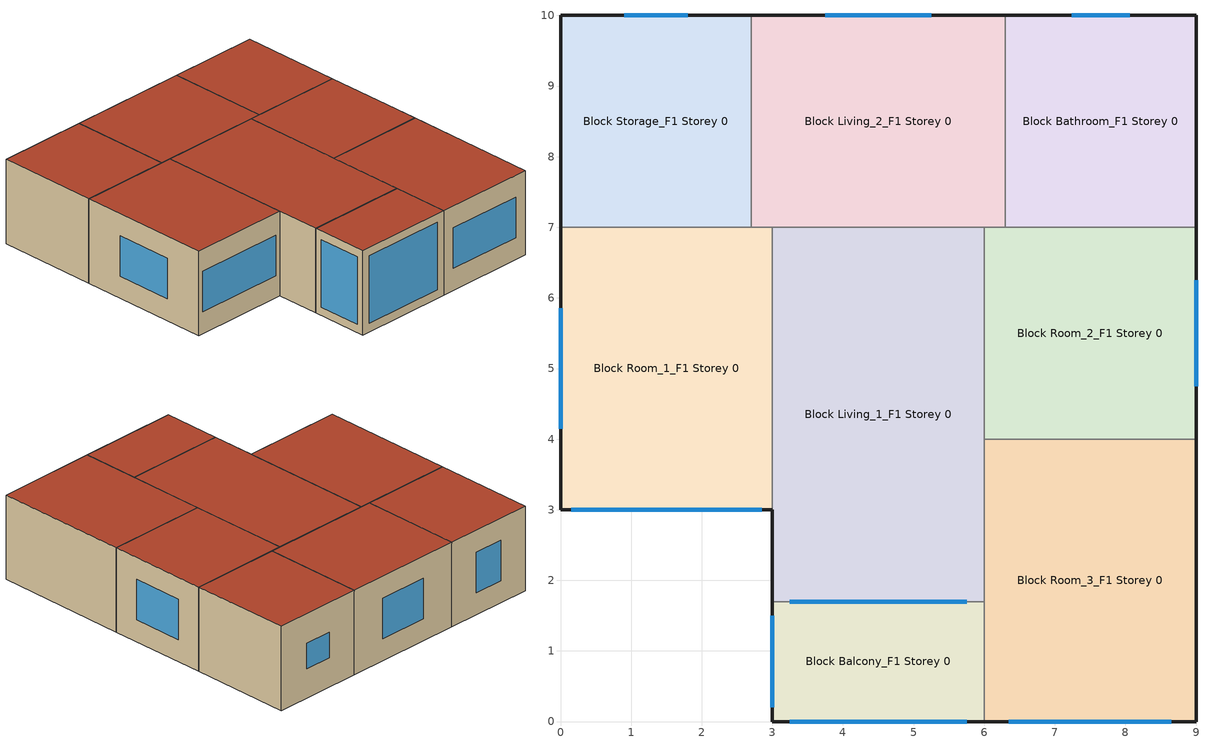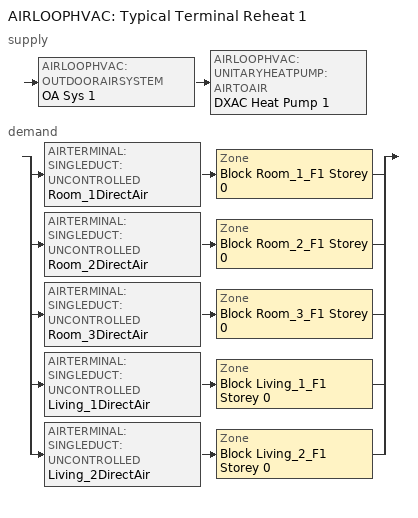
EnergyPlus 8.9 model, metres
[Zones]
Block Balcony_F1 Storey 0
 floor ground (Project Floor): 3,0 3,1.7 6,1.7 6,0 z0
 wall outside (Exterior_Wall_Construction): 3,1.7 3,0 6,0 z0:2.5
 wall to Block Living_1_F1 Storey 0 (Interior_Wall_Construction): 3,1.7 6,1.7 z0:2.5
 wall to Block Room_3_F1 Storey 0 (Interior_Wall_Construction): 6,1.7 6,0 z0:2.5
 window (Simple_DoublePane): 3.25,0 5.75,0 / 3,1.5 3,0.2 z0.25:2.25
 window inside (Interior_Glass_Door): 3.25,1.7 5.75,1.7 z0.3:2.2
 roof outside (Project Flat Roof): 3,1.7 3,0 6,0 6,1.7 z2.5
Block Room_3_F1 Storey 0
 floor ground (Project Floor): 6,0 6,4 9,4 9,0 z0
 wall outside (Exterior_Wall_Construction): 6,0 9,0 9,4 z0:2.5
 wall to Block Living_1_F1 Storey 0 (Interior_Wall_Construction): 6,1.7 6,4 z0:2.5
 wall to Block Room_2_F1 Storey 0 (Interior_Wall_Construction): 6,4 9,4 z0:2.5
 window (Simple_DoublePane): 6.35,0 8.65,0 z0.65:1.85
 roof outside (Project Flat Roof): 6,4 6,0 9,0 9,4 z2.5
Block Living_1_F1 Storey 0
 floor ground (Project Floor): 3,1.7 3,7 6,7 6,1.7 z0
 wall outside (Exterior_Wall_Construction): 3,3 3,1.7 z0:2.5
 wall to Block Room_2_F1 Storey 0 (Interior_Wall_Construction): 6,7 6,4 z0:2.5
 wall to Block Room_1_F1 Storey 0 (Interior_Wall_Construction): 3,3 3,7 z0:2.5
 wall to Block Living_2_F1 Storey 0 (Interior_Wall_Construction): 3,7 6,7 z0:2.5
 roof outside (Project Flat Roof): 3,7 3,1.7 6,1.7 6,7 z2.5
Block Room_1_F1 Storey 0
 floor ground (Project Floor): 0,3 0,7 3,7 3,3 z0
 wall outside (Exterior_Wall_Construction): 0,7 0,3 3,3 z0:2.5
 wall to Block Storage_F1 Storey 0 (Interior_Wall_Construction): 0,7 2.7,7 z0:2.5
 wall to Block Living_2_F1 Storey 0 (Interior_Wall_Construction): 2.7,7 3,7 z0:2.5
 window (Simple_DoublePane): 0.15,3 2.85,3 / 0,5.85 0,4.15 z0.65:1.85
 roof outside (Project Flat Roof): 0,7 0,3 3,3 3,7 z2.5
Block Room_2_F1 Storey 0
 floor ground (Project Floor): 6,4 6,7 9,7 9,4 z0
 wall outside (Exterior_Wall_Construction): 9,4 9,7 z0:2.5
 wall to Block Living_2_F1 Storey 0 (Interior_Wall_Construction): 6,7 6.3,7 z0:2.5
 wall to Block Bathroom_F1 Storey 0 (Interior_Wall_Construction): 6.3,7 9,7 z0:2.5
 window (Simple_DoublePane): 9,4.75 9,6.25 z0.65:1.85
 roof outside (Project Flat Roof): 6,7 6,4 9,4 9,7 z2.5
Block Storage_F1 Storey 0
 floor ground (Project Floor): 0,7 0,10 2.7,10 2.7,7 z0
 wall outside (Exterior_Wall_Construction): 2.7,10 0,10 0,7 z0:2.5
 wall to Block Living_2_F1 Storey 0 (Interior_Wall_Construction): 2.7,10 2.7,7 z0:2.5
 window (Simple_DoublePane): 1.8,10 0.9,10 z0.65:1.85
 roof outside (Project Flat Roof): 0,10 0,7 2.7,7 2.7,10 z2.5
Block Living_2_F1 Storey 0
 floor ground (Project Floor): 2.7,7 2.7,10 6.3,10 6.3,7 z0
 wall outside (Exterior_Wall_Construction): 6.3,10 2.7,10 z0:2.5
 wall to Block Bathroom_F1 Storey 0 (Interior_Wall_Construction): 6.3,10 6.3,7 z0:2.5
 window (Simple_DoublePane): 5.25,10 3.75,10 z0.65:1.85
 roof outside (Project Flat Roof): 2.7,10 2.7,7 6.3,7 6.3,10 z2.5
Block Bathroom_F1 Storey 0
 floor ground (Project Floor): 6.3,7 6.3,10 9,10 9,7 z0
 wall outside (Exterior_Wall_Construction): 9,7 9,10 6.3,10 z0:2.5
 window (Simple_DoublePane): 8.06,10 7.24,10 z0.88:1.62
 roof outside (Project Flat Roof): 6.3,10 6.3,7 9,7 9,10 z2.5
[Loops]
AIRLOOPHVAC 'Typical Terminal Reheat 1'
 supply: AIRLOOPHVAC:OUTDOORAIRSYSTEM 'OA Sys 1' > AIRLOOPHVAC:UNITARYHEATPUMP:AIRTOAIR 'DXAC Heat Pump 1'
 demand: split
  | AIRTERMINAL:SINGLEDUCT:UNCONTROLLED 'Room_1DirectAir' > Zone 'Block Room_1_F1 Storey 0'
  | AIRTERMINAL:SINGLEDUCT:UNCONTROLLED 'Room_2DirectAir' > Zone 'Block Room_2_F1 Storey 0'
  | AIRTERMINAL:SINGLEDUCT:UNCONTROLLED 'Room_3DirectAir' > Zone 'Block Room_3_F1 Storey 0'
  | AIRTERMINAL:SINGLEDUCT:UNCONTROLLED 'Living_1DirectAir' > Zone 'Block Living_1_F1 Storey 0'
  | AIRTERMINAL:SINGLEDUCT:UNCONTROLLED 'Living_2DirectAir' > Zone 'Block Living_2_F1 Storey 0'
[Building]
MultiZone_From_Node: North Axis=0; Terrain=Suburbs; Loads Convergence Tolerance Value=0.04; Temperature Convergence Tolerance Value=0.4; Solar Distribution=FullInteriorAndExterior; Maximum Number of Warmup Days=25; Minimum Number of Warmup Days=6
[SITE:LOCATION]
SEOUL_KOR_WMO_471100: Latitude=37.566; Longitude=126.978; Time Zone=9; Elevation=86
[SizingPeriod:DesignDay] Day of Month=21; Humidity Condition Type=Wetbulb; Barometric Pressure=83411; Rain Indicator=No; Snow Indicator=No; Daylight Saving Time Indicator=No; Solar Model Indicator=ASHRAEClearSky
Name | Month | Day Type | Maximum DryBulb Temperature | Daily DryBulb Temperature Range | Wetbulb or DewPoint at Maximum DryBulb | Wind Speed | Wind Direction | Sky Clearness
DENVER_STAPLETON Ann Htg 99.6% Condns DB | 12 | WinterDesignDay | -20 | 0 | -20 | 2.3 | 180 | 0
DENVER_STAPLETON Ann Clg .4% Condns DB=>MWB | 7 | SummerDesignDay | 34.1 | 15.2 | 15.8 | 4 | 120 | 1
[MATERIAL] Thermal Absorptance=0.9; Solar Absorptance=0.7; Visible Absorptance=0.7
Name | Roughness | Thickness | Conductivity | Density | Specific Heat
DefaultMaterial | Rough | 0.1 | 0.1 | 1000 | 1000
Ext_Brick | Rough | 0.2 | 0.77 | 1700 | 840
Ext_Insul | MediumRough | 0.08 | 0.035 | 30 | 1400
Int_Gypsum; Gypsum_12mm; Gypsum_12mm_2 | Smooth | 0.012 | 0.16 | 800 | 1090
PartitionCore | MediumRough | 0.1 | 0.2 | 600 | 1000
[WINDOWMATERIAL:SIMPLEGLAZINGSYSTEM]
Name | UFactor | Solar Heat Gain Coefficient | Visible Transmittance
SG_2p0 | 2 | 0.6 | 0.7
INT_SG_2p2 | 2.2 | 0.65 | 0.75
[CONSTRUCTION]
Project Floor; Project Flat Roof: DefaultMaterial
Exterior_Wall_Construction: Ext_Brick, Ext_Insul, Int_Gypsum
Interior_Wall_Construction: Gypsum_12mm, PartitionCore, Gypsum_12mm_2
Simple_DoublePane: SG_2p0
Interior_Glass_Door: INT_SG_2p2
[ZONE] Type=1; Multiplier=1; Ceiling Height=autocalculate; Volume=autocalculate; Floor Area=autocalculate; Part of Total Floor Area=Yes
Block Balcony_F1 Storey 0; Block Room_3_F1 Storey 0; Block Living_1_F1 Storey 0; Block Room_1_F1 Storey 0; Block Room_2_F1 Storey 0; Block Storage_F1 Storey 0; Block Living_2_F1 Storey 0; Block Bathroom_F1 Storey 0
[ZONECONTROL:THERMOSTAT]
Zone 2 Thermostat: Zone or ZoneList=Block Room_1_F1 Storey 0; Control Type Schedule=Zone Control Type Sched; Control 1=Heating Setpoint with SB; Control 2=Cooling Setpoint with SB; Temperature Difference Between Cutout And Setpoint=0
[THERMOSTATSETPOINT:SINGLEHEATING]
Heating Setpoint with SB: Setpoint Temperature Schedule=Heating Setpoints
[THERMOSTATSETPOINT:SINGLECOOLING]
Cooling Setpoint with SB: Setpoint Temperature Schedule=Cooling Setpoints
[AIRTERMINAL:SINGLEDUCT:UNCONTROLLED] Availability Schedule=FanAndCoilAvailSched; Maximum Air Flow Rate=0.612; Per Person Ventilation Rate Mode=CurrentOccupancy
Room_1DirectAir; Room_2DirectAir; Room_3DirectAir; Living_1DirectAir; Living_2DirectAir
[Zone equipment]
Block Room_1_F1 Storey 0: Room_1DirectAir
Block Room_2_F1 Storey 0: Room_2DirectAir
Block Room_3_F1 Storey 0: Room_3DirectAir
Block Living_1_F1 Storey 0: Living_1DirectAir
Block Living_2_F1 Storey 0: Living_2DirectAir
[FAN:ONOFF] Fan Total Efficiency=0.7; Motor Efficiency=0.9; Motor In Airstream Fraction=1; EndUse Subcategory=General
Name | Availability Schedule | Pressure Rise | Maximum Flow Rate
HPWHOutdoorFan | PlantHPWHSch | 100 | 0.2685
Supply Fan 1 | FanAndCoilAvailSched | 300 | 1.7
[COIL:COOLING:DX:VARIABLESPEED] Number of Speeds=10; Nominal Speed Level=10; Gross Rated Total Cooling Capacity At Selected Nominal Speed Level=32000; Rated Air Flow Rate At Selected Nominal Speed Level=1.7; Nominal Time for Condensate to Begin Leaving the Coil=0; Initial Moisture Evaporation Rate Divided by SteadyState AC Latent Capacity=0; Energy Part Load Fraction Curve=HPACCOOLPLFFPLR; Condenser Type=AirCooled; Evaporative Condenser Pump Rated Power Consumption=0; Crankcase Heater Capacity=200; Maximum Outdoor DryBulb Temperature for Crankcase Heater Operation=10; Minimum Outdoor DryBulb Temperature for Compressor Operation=-25; Basin Heater Capacity=0; Basin Heater Setpoint Temperature=2; Speed 1 Reference Unit Gross Rated Total Cooling Capacity=1524.1; Speed 1 Reference Unit Gross Rated Sensible Heat Ratio=0.75; Speed 1 Reference Unit Gross Rated Cooling COP=4; Speed 1 Reference Unit Rated Air Flow Rate=0.135907; Speed 1 Reference Unit Rated Condenser Air Flow Rate=0.26; Speed 1 Total Cooling Capacity Function of Temperature Curve=HPACCoolCapFT; Speed 1 Total Cooling Capacity Function of Air Flow Fraction Curve=HPACCoolCapFFF; Speed 1 Energy Input Ratio Function of Temperature Curve=HPACCOOLEIRFT; Speed 1 Energy Input Ratio Function of Air Flow Fraction Curve=HPACCOOLEIRFFF; Speed 2 Reference Unit Gross Rated Total Cooling Capacity=1877.9; Speed 2 Reference Unit Gross Rated Sensible Heat Ratio=0.75; Speed 2 Reference Unit Gross Rated Cooling COP=4; Speed 2 Reference Unit Rated Air Flow Rate=0.151008; Speed 2 Reference Unit Rated Condenser Air Flow Rate=0.3; Speed 2 Total Cooling Capacity Function of Temperature Curve=HPACCoolCapFT; Speed 2 Total Cooling Capacity Function of Air Flow Fraction Curve=HPACCoolCapFFF; Speed 2 Energy Input Ratio Function of Temperature Curve=HPACCOOLEIRFT; Speed 2 Energy Input Ratio Function of Air Flow Fraction Curve=HPACCOOLEIRFFF; Speed 3 Reference Unit Gross Rated Total Cooling Capacity=2226.6; Speed 3 Reference Unit Gross Rated Sensible Heat Ratio=0.75; Speed 3 Reference Unit Gross Rated Cooling COP=4; Speed 3 Reference Unit Rated Air Flow Rate=0.166109; Speed 3 Reference Unit Rated Condenser Air Flow Rate=0.33; Speed 3 Total Cooling Capacity Function of Temperature Curve=HPACCoolCapFT; Speed 3 Total Cooling Capacity Function of Air Flow Fraction Curve=HPACCoolCapFFF; Speed 3 Energy Input Ratio Function of Temperature Curve=HPACCOOLEIRFT; Speed 3 Energy Input Ratio Function of Air Flow Fraction Curve=HPACCOOLEIRFFF; Speed 4 Reference Unit Gross Rated Total Cooling Capacity=2911.3; Speed 4 Reference Unit Gross Rated Sensible Heat Ratio=0.75; Speed 4 Reference Unit Gross Rated Cooling COP=4; Speed 4 Reference Unit Rated Air Flow Rate=0.19631; Speed 4 Reference Unit Rated Condenser Air Flow Rate=0.38; Speed 4 Total Cooling Capacity Function of Temperature Curve=HPACCoolCapFT; Speed 4 Total Cooling Capacity Function of Air Flow Fraction Curve=HPACCoolCapFFF; Speed 4 Energy Input Ratio Function of Temperature Curve=HPACCOOLEIRFT; Speed 4 Energy Input Ratio Function of Air Flow Fraction Curve=HPACCOOLEIRFFF; Speed 5 Reference Unit Gross Rated Total Cooling Capacity=3581.7; Speed 5 Reference Unit Gross Rated Sensible Heat Ratio=0.75; Speed 5 Reference Unit Gross Rated Cooling COP=4; Speed 5 Reference Unit Rated Air Flow Rate=0.226512; Speed 5 Reference Unit Rated Condenser Air Flow Rate=0.44; Speed 5 Total Cooling Capacity Function of Temperature Curve=HPACCoolCapFT; Speed 5 Total Cooling Capacity Function of Air Flow Fraction Curve=HPACCoolCapFFF; Speed 5 Energy Input Ratio Function of Temperature Curve=HPACCOOLEIRFT; Speed 5 Energy Input Ratio Function of Air Flow Fraction Curve=HPACCOOLEIRFFF; Speed 6 Reference Unit Gross Rated Total Cooling Capacity=4239.5; Speed 6 Reference Unit Gross Rated Sensible Heat Ratio=0.75; Speed 6 Reference Unit Gross Rated Cooling COP=4; Speed 6 Reference Unit Rated Air Flow Rate=0.256714; Speed 6 Reference Unit Condenser Air Flow Rate=0.5; Speed 6 Total Cooling Capacity Function of Temperature Curve=HPACCoolCapFT; Speed 6 Total Cooling Capacity Function of Air Flow Fraction Curve=HPACCoolCapFFF; Speed 6 Energy Input Ratio Function of Temperature Curve=HPACCOOLEIRFT; Speed 6 Energy Input Ratio Function of Air Flow Fraction Curve=HPACCOOLEIRFFF; Speed 7 Reference Unit Gross Rated Total Cooling Capacity=4885.7; Speed 7 Reference Unit Gross Rated Sensible Heat Ratio=0.75; Speed 7 Reference Unit Gross Rated Cooling COP=4; Speed 7 Reference Unit Rated Air Flow Rate=0.286915; Speed 7 Reference Unit Condenser Flow Rate=0.57; Speed 7 Total Cooling Capacity Function of Temperature Curve=HPACCoolCapFT; Speed 7 Total Cooling Capacity Function of Air Flow Fraction Curve=HPACCoolCapFFF; Speed 7 Energy Input Ratio Function of Temperature Curve=HPACCOOLEIRFT; Speed 7 Energy Input Ratio Function of Air Flow Fraction Curve=HPACCOOLEIRFFF; Speed 8 Reference Unit Gross Rated Total Cooling Capacity=5520.7; Speed 8 Reference Unit Gross Rated Sensible Heat Ratio=0.75; Speed 8 Reference Unit Gross Rated Cooling COP=4; Speed 8 Reference Unit Rated Air Flow Rate=0.317117; Speed 8 Reference Unit Condenser Air Flow Rate=0.63; Speed 8 Total Cooling Capacity Function of Temperature Curve=HPACCoolCapFT; Speed 8 Total Cooling Capacity Function of Air Flow Fraction Curve=HPACCoolCapFFF; Speed 8 Energy Input Ratio Function of Temperature Curve=HPACCOOLEIRFT; Speed 8 Energy Input Ratio Function of Air Flow Fraction Curve=HPACCOOLEIRFFF; Speed 9 Reference Unit Gross Rated Total Cooling Capacity=6144.8; Speed 9 Reference Unit Gross Rated Sensible Heat Ratio=0.75; Speed 9 Reference Unit Gross Rated Cooling COP=4; Speed 9 Reference Unit Rated Air Flow Rate=0.347318; Speed 9 Reference Unit Condenser Air Flow Rate=0.69; Speed 9 Total Cooling Capacity Function of Temperature Curve=HPACCoolCapFT; Speed 9 Total Cooling Capacity Function of Air Flow Fraction Curve=HPACCoolCapFFF; Speed 9 Energy Input Ratio Function of Temperature Curve=HPACCOOLEIRFT; Speed 9 Energy Input Ratio Function of Air Flow Fraction Curve=HPACCOOLEIRFFF; Speed 10 Reference Unit Gross Rated Total Cooling Capacity=6758; Speed 10 Reference Unit Gross Rated Sensible Heat Ratio=0.75; Speed 10 Reference Unit Gross Rated Cooling COP=4; Speed 10 Reference Unit Rated Air Flow Rate=0.37752; Speed 10 Reference Unit Condenser Air Flow Rate=0.74; Speed 10 Total Cooling Capacity Function of Temperature Curve=HPACCoolCapFT; Speed 10 Total Cooling Capacity Function of Air Flow Fraction Curve=HPACCoolCapFFF; Speed 10 Energy Input Ratio Function of Temperature Curve=HPACCOOLEIRFT; Speed 10 Energy Input Ratio Function of Air Flow Fraction Curve=HPACCOOLEIRFFF
Heat Pump ACDXCoil 1; SCDWHCoolCoil1
[COIL:HEATING:FUEL]
Heat Pump DX Supp Heating Coil 1: Availability Schedule=FanAndCoilAvailSched; Fuel Type=Gas; Burner Efficiency=0.8; Nominal Capacity=45000
[COIL:HEATING:DX:VARIABLESPEED] Number of Speeds=10; Nominal Speed Level=10; Rated Heating Capacity At Selected Nominal Speed Level=35000; Rated Air Flow Rate At Selected Nominal Speed Level=1.7; Energy Part Load Fraction Curve=HPACCOOLPLFFPLR; Minimum Outdoor DryBulb Temperature for Compressor Operation=-5; Maximum Outdoor DryBulb Temperature for Defrost Operation=5; Crankcase Heater Capacity=200; Maximum Outdoor DryBulb Temperature for Crankcase Heater Operation=10; Defrost Strategy=Resistive; Defrost Control=TIMED; Defrost Time Period Fraction=0.166667; Resistive Defrost Heater Capacity=20000; Speed 1 Reference Unit Gross Rated Heating Capacity=1838.7; Speed 1 Reference Unit Gross Rated Heating COP=5; Speed 1 Reference Unit Rated Air Flow Rate=0.166109; Speed 1 Heating Capacity Function of Temperature Curve=HPACHeatCapFT; Speed 1 Total Heating Capacity Function of Air Flow Fraction Curve=HPACHeatCapFFF; Speed 1 Energy Input Ratio Function of Temperature Curve=HPACHeatEIRFT; Speed 1 Energy Input Ratio Function of Air Flow Fraction Curve=HPACHeatEIRFFF; Speed 2 Reference Unit Gross Rated Heating Capacity=2295.5; Speed 2 Reference Unit Gross Rated Heating COP=5; Speed 2 Reference Unit Rated Air Flow Rate=0.179322; Speed 2 Heating Capacity Function of Temperature Curve=HPACHeatCapFT; Speed 2 Total Heating Capacity Function of Air Flow Fraction Curve=HPACHeatCapFFF; Speed 2 Energy Input Ratio Function of Temperature Curve=HPACHeatEIRFT; Speed 2 Energy Input Ratio Function of Air Flow Fraction Curve=HPACHeatEIRFFF; Speed 3 Reference Unit Gross Rated Heating Capacity=2751.3; Speed 3 Reference Unit Gross Rated Heating COP=5; Speed 3 Reference Unit Rated Air Flow Rate=0.192535; Speed 3 Heating Capacity Function of Temperature Curve=HPACHeatCapFT; Speed 3 Total Heating Capacity Function of Air Flow Fraction Curve=HPACHeatCapFFF; Speed 3 Energy Input Ratio Function of Temperature Curve=HPACHeatEIRFT; Speed 3 Energy Input Ratio Function of Air Flow Fraction Curve=HPACHeatEIRFFF; Speed 4 Reference Unit Gross Rated Heating Capacity=3659.6; Speed 4 Reference Unit Gross Rated Heating COP=5; Speed 4 Reference Unit Rated Air Flow Rate=0.218962; Speed 4 Heating Capacity Function of Temperature Curve=HPACHeatCapFT; Speed 4 Heating Capacity Function of Air Flow Fraction Curve=HPACHeatCapFFF; Speed 4 Energy Input Ratio Function of Temperature Curve=HPACHeatEIRFT; Speed 4 Energy Input Ratio Function of Air Flow Fraction Curve=HPACHeatEIRFFF; Speed 5 Reference Unit Gross Rated Heating Capacity=4563.7; Speed 5 Reference Unit Gross Rated Heating COP=5; Speed 5 Reference Unit Rated Air Flow Rate=0.245388; Speed 5 Heating Capacity Function of Temperature Curve=HPACHeatCapFT; Speed 5 Heating Capacity Function of Air Flow Fraction Curve=HPACHeatCapFFF; Speed 5 Energy Input Ratio Function of Temperature Curve=HPACHeatEIRFT; Speed 5 Energy Input Ratio Function of Air Flow Fraction Curve=HPACHeatEIRFFF; Speed 6 Reference Unit Gross Rated Heating Capacity=5463.3; Speed 6 Reference Unit Gross Rated Heating COP=5; Speed 6 Reference Unit Rated Air Flow Rate=0.271814; Speed 6 Heating Capacity Function of Temperature Curve=HPACHeatCapFT; Speed 6 Heating Capacity Function of Air Flow Fraction Curve=HPACHeatCapFFF; Speed 6 Energy Input Ratio Function of Temperature Curve=HPACHeatEIRFT; Speed 6 Energy Input Ratio Function of Air Flow Fraction Curve=HPACHeatEIRFFF; Speed 7 Reference Unit Gross Rated Heating Capacity=6358.4; Speed 7 Reference Unit Gross Rated Heating COP=5; Speed 7 Reference Unit Rated Air Flow Rate=0.298241; Speed 7 Heating Capacity Function of Temperature Curve=HPACHeatCapFT; Speed 7 Heating Capacity Function of Air Flow Fraction Curve=HPACHeatCapFFF; Speed 7 Energy Input Ratio Function of Temperature Curve=HPACHeatEIRFT; Speed 7 Energy Input Ratio Function of Air Flow Fraction Curve=HPACHeatEIRFFF; Speed 8 Reference Unit Gross Rated Heating Capacity=7248.5; Speed 8 Reference Unit Gross Rated Heating COP=5; Speed 8 Reference Unit Rated Air Flow Rate=0.324667; Speed 8 Heating Capacity Function of Temperature Curve=HPACHeatCapFT; Speed 8 Heating Capacity Function of Air Flow Fraction Curve=HPACHeatCapFFF; Speed 8 Energy Input Ratio Function of Temperature Curve=HPACHeatEIRFT; Speed 8 Energy Input Ratio Function of Air Flow Fraction Curve=HPACHeatEIRFFF; Speed 9 Reference Unit Gross Rated Heating Capacity=8133.6; Speed 9 Reference Unit Gross Rated Heating COP=5; Speed 9 Reference Unit Rated Air Flow Rate=0.351094; Speed 9 Heating Capacity Function of Temperature Curve=HPACHeatCapFT; Speed 9 Heating Capacity Function of Air Flow Fraction Curve=HPACHeatCapFFF; Speed 9 Energy Input Ratio Function of Temperature Curve=HPACHeatEIRFT; Speed 9 Energy Input Ratio Function of Air Flow Fraction Curve=HPACHeatEIRFFF; Speed 10 Reference Unit Gross Rated Heating Capacity=9013.2; Speed 10 Reference Unit Gross Rated Heating COP=5; Speed 10 Reference Unit Rated Air Flow Rate=0.37752; Speed 10 Heating Capacity Function of Temperature Curve=HPACHeatCapFT; Speed 10 Heating Capacity Function of Air Flow Fraction Curve=HPACHeatCapFFF; Speed 10 Energy Input Ratio Function of Temperature Curve=HPACHeatEIRFT; Speed 10 Energy Input Ratio Function of Air Flow Fraction Curve=HPACHeatEIRFFF
Heat Pump DX Heating Coil 1; SHDWHHeatCoil1
[COIL:WATERHEATING:AIRTOWATERHEATPUMP:VARIABLESPEED] Number of Speeds=10; Nominal Speed Level=10; Rated Evaporator Inlet Air DryBulb Temperature=29.44; Rated Evaporator Inlet Air WetBulb Temperature=22.22; Rated Condenser Inlet Water Temperature=55.72; Evaporator Fan Power Included in Rated COP=No; Condenser Pump Power Included in Rated COP=No; Condenser Pump Heat Included in Rated Heating Capacity and Rated COP=No; Fraction of Condenser Pump Heat to Water=0.1; Crankcase Heater Capacity=100; Maximum Ambient Temperature for Crankcase Heater Operation=5; Evaporator Air Temperature Type for Curve Objects=WetBulbTemperature; Part Load Fraction Correlation Curve=HPWHPLFFPLR; Rated Water Heating Capacity at Speed 1=400; Rated Water Heating COP at Speed 1=5; Rated Sensible Heat Ratio at Speed 1=0.8; Speed 1 Reference Unit Rated Air Flow Rate=0.02014; Speed 1 Reference Unit Rated Water Flow Rate=1.8e-05; Speed 1 Reference Unit Water Pump Input Power At Rated Conditions=10; Speed 1 Total WH Capacity Function of Temperature Curve=HPWHHeatingCapFTemp; Speed 1 Total WH Capacity Function of Air Flow Fraction Curve=ConstantCubic; Speed 1 Total WH Capacity Function of Water Flow Fraction Curve=ConstantCubic; Speed 1 COP Function of Temperature Curve=HPWHHeatingCOPFTemp; Speed 1 COP Function of Air Flow Fraction Curve=ConstantCubic; Speed 1 COP Function of Water Flow Fraction Curve=ConstantCubic; Rated Water Heating Capacity at Speed 2=800; Rated Water Heating COP at Speed 2=4.8; Rated Sensible Heat Ratio at Speed 2=0.79; Speed 2 Reference Unit Rated Air Flow Rate=0.04028; Speed 2 Reference Unit Rated Water Flow Rate=3.6e-05; Speed 2 Reference Unit Water Pump Input Power At Rated Conditions=10; Speed 2 Total WH Capacity Function of Temperature Curve=HPWHHeatingCapFTemp; Speed 2 Total WH Capacity Function of Air Flow Fraction Curve=ConstantCubic; Speed 2 Total WH Capacity Function of Water Flow Fraction Curve=ConstantCubic; Speed 2 COP Function of Temperature Curve=HPWHHeatingCOPFTemp; Speed 2 COP Function of Air Flow Fraction Curve=ConstantCubic; Speed 2 COP Function of Water Flow Fraction Curve=ConstantCubic; Rated Water Heating Capacity at speed 3=1200; Rated Water Heating COP at Speed 3=4.4; Rated Sensible Heat Ratio at Speed 3=0.78; Speed 3 Reference Unit Rated Air Flow Rate=0.06042; Speed 3 Reference Unit Rated Water Flow Rate=5.4e-05; Speed 3 Reference Unit Water Pump Input Power At Rated Conditions=10; Speed 3 Total WH Capacity Function of Temperature Curve=HPWHHeatingCapFTemp; Speed 3 Total WH Capacity Function of Air Flow Fraction Curve=ConstantCubic; Speed 3 Total WH Capacity Function of Water Flow Fraction Curve=ConstantCubic; Speed 3 COP Function of Temperature Curve=HPWHHeatingCOPFTemp; Speed 3 COP Function of Air Flow Fraction Curve=ConstantCubic; Speed 3 COP Function of Water Flow Fraction Curve=ConstantCubic; Rated Water Heating Capacity at Speed 4=1600; Rated Water Heating COP at Speed 4=4; Rated Sensible Heat Ratio at Speed 4=0.77; Speed 4 Reference Unit Rated Air Flow Rate=0.08056; Speed 4 Reference Unit Rated Water Flow Rate=7.2e-05; Speed 4 Reference Unit Water Pump Input Power At Rated Conditions=10; Speed 4 Total WH Capacity Function of Temperature Curve=HPWHHeatingCapFTemp; Speed 4 Total WH Capacity Function of Air Flow Fraction Curve=ConstantCubic; Speed 4 Total WH Capacity Function of Water Flow Fraction Curve=ConstantCubic; Speed 4 COP Function of Temperature Curve=HPWHHeatingCOPFTemp; Speed 4 COP Function of Air Flow Fraction Curve=ConstantCubic; Speed 4 COP Function of Water Flow Fraction Curve=ConstantCubic; Rated Water Heating Capacity at Speed 5=2000; Rated Water Heating COP at Speed 5=3.8; Rated Sensible Heat Ratio at Speed 5=0.76; Speed 5 Reference Unit Rated Air Flow Rate=0.1007; Speed 5 Reference Unit Rated Water Flow Rate=9e-05; Speed 5 Reference Unit Water Pump Input Power At Rated Conditions=10; Speed 5 Total WH Capacity Function of Temperature Curve=HPWHHeatingCapFTemp; Speed 5 Total WH Capacity Function of Air Flow Fraction Curve=ConstantCubic; Speed 5 Total WH Capacity Function of Water Flow Fraction Curve=ConstantCubic; Speed 5 COP Function of Temperature Curve=HPWHHeatingCOPFTemp; Speed 5 COP Function of Air Flow Fraction Curve=ConstantCubic; Speed 5 COP Function of Water Flow Fraction Curve=ConstantCubic; Rated Water Heating Capacity at Speed 6=2400; Rated Water Heating COP at Speed 6=3.4; Rated Sensible Heat Ratio at Speed 6=0.75; Speed 6 Reference Unit Rated Air Flow Rate=0.12084; Speed 6 Reference Unit Rated Water Flow Rate=0.000108; Speed 6 Reference Unit Water Pump Input Power At Rated Conditions=10; Speed 6 Total WH Capacity Function of Temperature Curve=HPWHHeatingCapFTemp; Speed 6 Total WH Capacity Function of Air Flow Fraction Curve=ConstantCubic; Speed 6 Total WH Capacity Function of Water Flow Fraction Curve=ConstantCubic; Speed 6 COP Function of Temperature Curve=HPWHHeatingCOPFTemp; Speed 6 COP Function of Air Flow Fraction Curve=ConstantCubic; Speed 6 COP Function of Water Flow Fraction Curve=ConstantCubic; Rated Water Heating Capacity at Speed 7=2800; Rated Water Heating COP at Speed 7=3; Rated Sensible Heat Ratio at Speed 7=0.74; Speed 7 Reference Unit Rated Air Flow Rate=0.14098; Speed 7 Reference Unit Rated Water Flow Rate=0.000126; Speed 7 Reference Unit Water Pump Input Power At Rated Conditions=10; Speed 7 Total WH Capacity Function of Temperature Curve=HPWHHeatingCapFTemp; Speed 7 Total WH Capacity Function of Air Flow Fraction Curve=ConstantCubic; Speed 7 Total WH Capacity Function of Water Flow Fraction Curve=ConstantCubic; Speed 7 COP Function of Temperature Curve=HPWHHeatingCOPFTemp; Speed 7 COP Function of Air Flow Fraction Curve=ConstantCubic; Speed 7 COP Function of Water Flow Fraction Curve=ConstantCubic; Rated Water Heating Capacity at Speed 8=3200; Rated Water Heating COP at Speed 8=2.6; Rated Sensible Heat Ratio at Speed 8=0.73; Speed 8 Reference Unit Rated Air Flow Rate=0.16112; Speed 8 Reference Unit Rated Water Flow Rate=0.000144; Speed 8 Reference Unit Water Pump Input Power At Rated Conditions=10; Speed 8 Total WH Capacity Function of Temperature Curve=HPWHHeatingCapFTemp; Speed 8 Total WH Capacity Function of Air Flow Fraction Curve=ConstantCubic; Speed 8 Total WH Capacity Function of Water Flow Fraction Curve=ConstantCubic; Speed 8 COP Function of Temperature Curve=HPWHHeatingCOPFTemp; Speed 8 COP Function of Air Flow Fraction Curve=ConstantCubic; Speed 8 COP Function of Water Flow Fraction Curve=ConstantCubic; Rated Water Heating Capacity at Speed 9=3600; Rated Water Heating COP at Speed 9=2.3; Rated Sensible Heat Ratio at Speed 9=0.72; Speed 9 Reference Unit Rated Air Flow Rate=0.18126; Speed 9 Reference Unit Rated Water Flow Rate=0.000162; Speed 9 Reference Unit Water Pump Input Power At Rated Conditions=10; Speed 9 Total WH Capacity Function of Temperature Curve=HPWHHeatingCapFTemp; Speed 9 Total WH Capacity Function of Air Flow Fraction Curve=ConstantCubic; Speed 9 Total WH Capacity Function of Water Flow Fraction Curve=ConstantCubic; Speed 9 COP Function of Temperature Curve=HPWHHeatingCOPFTemp; Speed 9 COP Function of Air Flow Fraction Curve=ConstantCubic; Speed 9 COP Function of Water Flow Fraction Curve=ConstantCubic; Rated Water Heating Capacity at Speed 10=4000; Rated Water Heating COP at Speed 10=2; Rated Sensible Heat Ratio at Speed 10=0.7; Speed 10 Reference Unit Rated Air Flow Rate=0.2014; Speed 10 Reference Unit Rated Water Flow Rate=0.000179; Speed 10 Reference Unit Water Pump Input Power At Rated Conditions=10; Speed 10 Total WH Capacity Function of Temperature Curve=HPWHHeatingCapFTemp; Speed 10 Total WH Capacity Function of Air Flow Fraction Curve=ConstantCubic; Speed 10 Total WH Capacity Function of Water Flow Fraction Curve=ConstantCubic; Speed 10 COP Function of Temperature Curve=HPWHHeatingCOPFTemp; Speed 10 COP Function of Air Flow Fraction Curve=ConstantCubic; Speed 10 COP Function of Water Flow Fraction Curve=ConstantCubic
Name | Rated Water Heating Capacity | Rated Evaporator Air Flow Rate | Rated Condenser Water Flow Rate
HPWHOutdoorDXCoilVS | 4000 | 0.2685 | 0.00016
SCWHCoil1; SCDWHWHCoil1 | 4000 | autocalculate | autocalculate
SHDWHWHCoil1 | 400 | 0.2685 | 0.00016
[COILSYSTEM:INTEGRATEDHEATPUMP:AIRSOURCE]
ASIHP1: Space Cooling Coil=Heat Pump ACDXCoil 1; Space Heating Coil=Heat Pump DX Heating Coil 1; Dedicated Water Heating Coil=HPWHOutdoorDXCoilVS; SCWH Coil=SCWHCoil1; SCDWH Cooling Coil=SCDWHCoolCoil1; SCDWH Water Heating Coil=SCDWHWHCoil1; SHDWH Heating Coil=SHDWHHeatCoil1; SHDWH Water Heating Coil=SHDWHWHCoil1; Indoor Temperature Limit for SCWH Mode=23; Ambient Temperature Limit for SCWH Mode=28; Indoor Temperature above Which WH has Higher Priority=20; Ambient Temperature above Which WH has Higher Priority=16; Flag to Indicate Load Control in SCWH Mode=0; Minimum Speed Level for SCWH Mode=1; Maximum Water Flow Volume before Switching from SCDWH to SCWH Mode=3; Minimum Speed Level for SCDWH Mode=1; Maximum Running Time before Allowing Electric Resistance Heat Use during SHDWH Mode=600; Minimum Speed Level for SHDWH Mode=1
[AIRLOOPHVAC:UNITARYHEATPUMP:AIRTOAIR]
DXAC Heat Pump 1: Availability Schedule=FanAndCoilAvailSched; Cooling Supply Air Flow Rate=1.7; Heating Supply Air Flow Rate=1.7; No Load Supply Air Flow Rate=0; Controlling Zone or Thermostat Location=Block Room_1_F1 Storey 0; Supply Air Fan=Supply Fan 1; Heating Coil=ASIHP1; Cooling Coil=ASIHP1; Supplemental Heating Coil=Heat Pump DX Supp Heating Coil 1; Maximum Supply Air Temperature from Supplemental Heater=50; Maximum Outdoor DryBulb Temperature for Supplemental Heater Operation=21; Fan Placement=BlowThrough; Supply Air Fan Operating Mode Schedule=CyclingFanSchedule; Dehumidification Control Type=None
[CONTROLLER:OUTDOORAIR]
OA Controller 1: Minimum Outdoor Air Flow Rate=0.51; Maximum Outdoor Air Flow Rate=1.7; Economizer Control Type=NoEconomizer; Economizer Control Action Type=ModulateFlow; Lockout Type=NoLockout; Minimum Limit Type=FixedMinimum; Minimum Outdoor Air Schedule=OAFractionSched; High Humidity Control=No; High Humidity Outdoor Air Flow Ratio=1; Control High Indoor Humidity Based on Outdoor Humidity Ratio=Yes; Heat Recovery Bypass Control Type=BypassWhenWithinEconomizerLimits
[AIRLOOPHVAC]
Typical Terminal Reheat 1: Design Supply Air Flow Rate=1.7; Design Return Air Flow Fraction of Supply Air Flow=1
[WATERHEATER:MIXED]
HPWHOutdoorTank: Tank Volume=0.3785; Setpoint Temperature Schedule=Hot Water Setpoint Temp Schedule; Deadband Temperature Difference=2; Maximum Temperature Limit=82.2222; Heater Control Type=CYCLE; Heater Maximum Capacity=5000; Heater Minimum Capacity=0; Heater Ignition Minimum Flow Rate=0; Heater Ignition Delay=0; Heater Fuel Type=ELECTRICITY; Heater Thermal Efficiency=0.95; Off Cycle Parasitic Fuel Consumption Rate=10; Off Cycle Parasitic Fuel Type=ELECTRICITY; Off Cycle Parasitic Heat Fraction to Tank=0; On Cycle Parasitic Fuel Consumption Rate=30; On Cycle Parasitic Fuel Type=ELECTRICITY; On Cycle Parasitic Heat Fraction to Tank=0; Ambient Temperature Indicator=Outdoors; Off Cycle Loss Coefficient to Ambient Temperature=2; Off Cycle Loss Fraction to Zone=1; On Cycle Loss Coefficient to Ambient Temperature=2; On Cycle Loss Fraction to Zone=1; Peak Use Flow Rate=0.000379; Use Flow Rate Fraction Schedule=Hot Water Demand Schedule; Use Side Effectiveness=1; Source Side Effectiveness=0.95; Use Side Design Flow Rate=autosize; Source Side Design Flow Rate=autosize; Indirect Water Heating Recovery Time=1.5; Source Side Flow Control Mode=IndirectHeatPrimarySetpoint; EndUse Subcategory=General
[WATERHEATER:HEATPUMP:PUMPEDCONDENSER]
OutdoorHeatPumpWaterHeater: Availability Schedule=PlantHPWHSch; Compressor Setpoint Temperature Schedule=HPWHTempSch; Dead Band Temperature Difference=2; Condenser Water Flow Rate=0.00016; Evaporator Air Flow Rate=0.2685; Inlet Air Configuration=OutdoorAirOnly; Tank=HPWHOutdoorTank; DX Coil=ASIHP1; Minimum Inlet Air Temperature for Compressor Operation=-5; Maximum Inlet Air Temperature for Compressor Operation=48.8889; Compressor Location=Outdoors; Fan=HPWHOutdoorFan; Fan Placement=BlowThrough; On Cycle Parasitic Electric Load=0; Off Cycle Parasitic Electric Load=0; Parasitic Heat Rejection Location=Outdoors; Tank Element Control Logic=Simultaneous; Control Sensor 1 Weight=1
[AVAILABILITYMANAGER:SCHEDULED]
Name | Schedule
Heat Pump 1 Avail | FanAndCoilAvailSched
Outdoor Air 1 Avail | OutdoorAirAvailSched
[SCHEDULE:COMPACT]
PlantHPWHSch: Through: 12/31, For: AllDays, Until: 24:00, 1
HPWHTempSch: Through: 12/31, For: AllDays, Until: 24:00, 60
Hot Water Demand Schedule: THROUGH: 12/31, FOR: AllDays, UNTIL: 5:00, 0, UNTIL: 7:00, 0.003, UNTIL: 13:00, 0, UNTIL: 13:10, 0.001, UNTIL: 18:00, 0, UNTIL: 18:30, 0.003, UNTIL: 24:00, 0
Hot Water Setpoint Temp Schedule: Through: 12/31, For: AllDays, Until: 24:00, 50
OutdoorAirAvailSched: Through: 3/31, For: AllDays, Until: 24:00, 1, Through: 9/30, For: WeekDays, Until: 7:00, 0, Until: 17:00, 1, Until: 24:00, 0, For: SummerDesignDay WinterDesignDay, Until: 24:00, 0, For: AllOtherDays, Until: 24:00, 0, Through: 12/31, For: AllDays, Until: 24:00, 1
FanAndCoilAvailSched: Through: 3/31, For: AllDays, Until: 24:00, 1, Through: 9/30, For: WeekDays, Until: 7:00, 0, Until: 17:00, 1, Until: 24:00, 0, For: SummerDesignDay WinterDesignDay, Until: 24:00, 1, For: AllOtherDays, Until: 24:00, 0, Through: 12/31, For: AllDays, Until: 24:00, 1
Heating Setpoints: Through: 12/31, For: AllDays, Until:  7:00, 15, Until: 17:00, 20, Until: 24:00, 15
Cooling Setpoints: Through: 12/31, For: AllDays, Until:  7:00, 30, Until: 17:00, 24, Until: 24:00, 30
Zone Control Type Sched: Through: 3/31, For: AllDays, Until: 24:00, 1, Through: 9/30, For: AllDays, Until: 24:00, 2, Through: 12/31, For: AllDays, Until: 24:00, 1
CyclingFanSchedule: Through: 12/31, For: AllDays, Until: 24:00, 0
OAFractionSched: Through: 12/31, For: AllDays, Until: 7:00, 0, Until: 17:00, 0, Until: 24:00, 0
[CURVE:QUADRATIC] Input Unit Type for X=Dimensionless; Output Unit Type=Dimensionless
Name | Coefficient1 Constant | Coefficient2 x | Coefficient3 x2 | Minimum Value of x | Maximum Value of x
HPWHPLFFPLR | 0.75 | 0.25 | 0 | 0 | 1
HPACCoolCapFFF | 0.8 | 0.2 | 0 | 0.5 | 1.5
HPACCOOLEIRFFF | 1.156 | -0.1816 | 0.0256 | 0.5 | 1.5
HPACCOOLPLFFPLR | 0.85 | 0.15 | 0 | 0 | 1
HPACHeatEIRFFF | 1.3824 | -0.4336 | 0.0512 | 0 | 1
[CURVE:CUBIC] Coefficient3 x2=0; Coefficient4 x3=0; Input Unit Type for X=Dimensionless; Output Unit Type=Dimensionless
Name | Coefficient1 Constant | Coefficient2 x | Minimum Value of x | Maximum Value of x
ConstantCubic | 1 | 0 | -100 | 100
HPACHeatCapFFF | 0.84 | 0.16 | 0.5 | 1.5
[CURVE:BIQUADRATIC] Input Unit Type for X=Temperature; Input Unit Type for Y=Temperature; Output Unit Type=Dimensionless
Name | Coefficient1 Constant | Coefficient2 x | Coefficient3 x2 | Coefficient4 y | Coefficient5 y2 | Coefficient6 xy | Minimum Value of x | Maximum Value of x | Minimum Value of y | Maximum Value of y | Minimum Curve Output | Maximum Curve Output
HPWHHeatingCapFTemp | 0.369827 | 0.043341 | -0.00023 | 0.000466 | 2.6e-05 | -0.00027 | 0 | 40 | 20 | 90
HPWHHeatingCOPFTemp | 1.19713 | 0.077849 | -1.6e-06 | -0.02675 | 0.000296 | -0.00112 | 0 | 40 | 20 | 90
HPACHeatCapFT | 0.852968 | -0.000484717 | -1.0693e-06 | 0.0185542 | 8.72425e-05 | -1.66868e-05 | 17.78 | 23.33 | -28.89 | 17.22 | 0.3799 | 1.1896
HPACHeatEIRFT | 0.707708 | 0.0148163 | 0.000262259 | -0.011324 | 0.000293928 | -0.000360528 | 17.78 | 23.33 | -28.89 | 17.22 | 0.8266 | 2.0277
HPACCoolCapFT | 0.766956 | 0.0107756 | -4.14703e-05 | 0.00134961 | -0.000261144 | 0.000457488 | 12.77778 | 23.88889 | 18 | 46.11111
HPACCOOLEIRFT | 0.297145 | 0.0430933 | -0.000748766 | 0.00597727 | 0.000482112 | -0.000956448 | 12.77778 | 23.88889 | 18 | 46.11111
